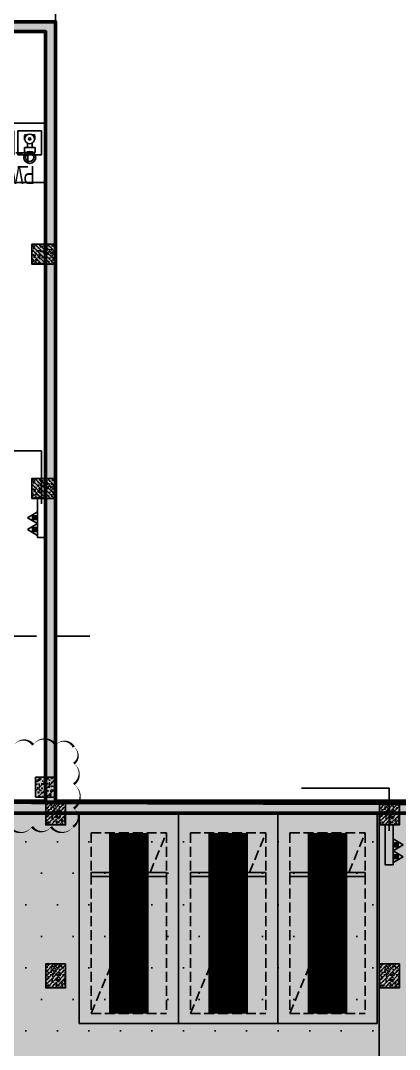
# Model space of a CAD drawing. Extents: x -1338203 to 1886333, y -530034 to 1031844.
# Drawn here: x 654712 to 664247, y 203029 to 228924 of the extents above; entities that cross this region are included whole.
import ezdxf

# ---------------------------------------------------------------- set-up
doc = ezdxf.new("R2010")
doc.units = 0
doc.header["$LTSCALE"] = 1000
doc.header["$MEASUREMENT"] = 0
for name, pattern in [('$2$DASH', [0.35, 0.25, -0.1]), ('A-001-主楼相对位置参照$0$DASH', [0.35, 0.25, -0.1]), ('A-001-平面B2$0$__DASH', [0.35, 0.25, -0.1]), ('DASH', [0.35, 0.25, -0.1])]:
    doc.linetypes.add(name, pattern=pattern)
for name, color, linetype in [('$0$0A-O-HOLE', 52, 'Continuous'), ('$0$DIM_SYMB', 3, 'Continuous'), ('0A-P-PKNG-LINE', 9, 'Continuous'), ('A-001-主楼相对位置参照$0$0G-SITE', 2, 'Continuous'), ('A-001-平面参照B1$0$0A-ELEV-PATT', 8, 'Continuous'), ('A-001-平面参照B1$0$AUDIT_D_220531184525-2', 40, 'Continuous'), ('p-a-regular', 5, 'Continuous'), ('S001地下一墙柱$0$0S-CW-HATCH', 251, 'Continuous'), ('S001地下一墙柱$0$0S-CW-HATCH-UP', 251, 'Continuous'), ('S001地下一墙柱$0$S001地下一墙柱$0$0S-CC-LINE', 52, 'Continuous'), ('S001地下一墙柱$0$S001地下一墙柱$0$0S-CW-HATCH', 251, 'Continuous'), ('S001地下一墙柱$0$S001地下一墙柱$0$0S-CW-HATCH-UP', 251, 'Continuous'), ('S001地下一墙柱$0$S001地下一墙柱$0$S001地下一墙柱$0$0S-CC-LINE', 52, 'Continuous'), ('负一层消火栓$0$0P-ACC-FH', 7, 'Continuous'), ('负一层消火栓$0$0P-DIM-FH', 3, 'Continuous'), ('负一层消火栓$0$0P-EQUIP-FH', 7, 'Continuous'), ('负一层集水坑及排水沟$0$负一层集水坑及排水沟$0$P001-预留预埋-B1$0$0P-EQUIP-WW', 7, 'Continuous')]:
    doc.layers.add(name, color=color, linetype=linetype)
doc.layers.add('AAD-A-PROOF', color=30, linetype='Continuous', plot=False)
doc.layers.add('p-a-wall', color=7, linetype='Continuous', lineweight=50)
doc.layers.add('p-h-walkable', color=7, linetype='Continuous', lineweight=70, true_color=0xf0f0f0)
doc.styles.add('负一层集水坑及排水沟$0$负一层集水坑及排水沟$0$P001-预留预埋-B1$0$AAD-TXT', font='AAD-TXT.shx', dxfattribs={"width": 0.7, "height": 3, "bigfont": 'AAD-HZTXT.shx'})

# ---------------------------------------------------------------- blocks, each defined once
blk = doc.blocks.new('A-001-平面参照B1')
at = {"layer": 'A-001-平面参照B1$0$0A-ELEV-PATT'}
h = blk.add_hatch(dxfattribs=at)
h.set_pattern_fill('DOTS', color=256, scale=500)
h.set_pattern_definition([(0, (-766365.4, -306889.1), (396.875, 793.75), [0, -793.75])])
h.paths.add_polyline_path([(-147679, -109440), (-147679, -97910), (-102629, -97910), (-102629, -114010), (-139289, -114010), (-139289, -113010), (-147319, -113008), (-147319, -109438)])
at = {"layer": 'A-001-平面参照B1$0$AUDIT_D_220531184525-2'}
blk.add_lwpolyline([(-147679, -109440), (-147679, -97910), (-102629, -97910), (-102629, -114010), (-139289, -114010), (-139289, -113010), (-147319, -113008), (-147319, -109438), (-147679, -109440)], dxfattribs=at)
blk = doc.blocks.new('负一层集水坑及排水沟$0$负一层集水坑及排水沟$0$P001-预留预埋-B1$0$P2')
at = {"layer": '负一层集水坑及排水沟$0$负一层集水坑及排水沟$0$P001-预留预埋-B1$0$0P-EQUIP-WW'}
for p, q in [((355593, 79151), (355566, 79151)), ((355593, 79033), (355566, 79033)), ((355593, 79168), (355593, 79016)), ((355603, 79168), (355593, 79168)), ((355603, 79016), (355593, 79016)), ((355603, 79168), (355603, 79016)), ((355609, 79151), (355603, 79151)), ((355609, 79033), (355603, 79033)), ((355609, 79226), (355609, 78958)), ((355730, 79226), (355609, 79226)), ((355730, 79226), (355730, 78958)), ((355843, 79151), (355730, 79151)), ((355843, 79033), (355730, 79033)), ((355928, 79222), (355928, 79211)), ((356019, 79222), (355928, 79222)), ((356019, 79222), (356019, 79190)), ((356019, 78994), (356019, 78962)), ((356032, 79222), (356032, 79179)), ((356048, 79222), (356032, 79222)), ((356032, 79005), (356032, 78962)), ((356048, 79222), (356048, 79159)), ((356048, 79025), (356048, 78962)), ((355730, 78958), (355609, 78958)), ((355928, 78973), (355928, 78962)), ((356019, 78962), (355928, 78962)), ((356048, 78962), (356032, 78962)), ((355593, 78468), (355593, 78316)), ((355603, 78468), (355593, 78468)), ((355603, 78468), (355603, 78316)), ((355609, 78526), (355609, 78258)), ((355730, 78526), (355609, 78526)), ((355730, 78526), (355730, 78258)), ((355928, 78522), (355928, 78511)), ((356019, 78522), (355928, 78522)), ((356019, 78522), (356019, 78490)), ((356032, 78522), (356032, 78479)), ((356048, 78522), (356032, 78522)), ((356048, 78522), (356048, 78459)), ((355593, 78451), (355566, 78451)), ((355593, 78333), (355566, 78333)), ((355603, 78316), (355593, 78316)), ((355609, 78451), (355603, 78451)), ((355609, 78333), (355603, 78333)), ((355730, 78258), (355609, 78258)), ((355843, 78451), (355730, 78451)), ((355843, 78333), (355730, 78333)), ((355928, 78273), (355928, 78262)), ((356019, 78262), (355928, 78262)), ((356019, 78294), (356019, 78262)), ((356032, 78305), (356032, 78262)), ((356048, 78262), (356032, 78262)), ((356048, 78325), (356048, 78262))]:
    blk.add_line(p, q, dxfattribs=at)
for points in [[(354848, 77992), (354848, 79492), (356348, 79492), (356348, 77992)], [(356148, 79392), (355548, 79392), (355548, 78792), (356148, 78792)], [(356148, 78692), (355548, 78692), (355548, 78092), (356148, 78092)]]:
    blk.add_lwpolyline(points, close=True, dxfattribs=at)
for centre, radius in [((355484, 79092), 151), ((355484, 79092), 102), ((355948, 79092), 121), ((355948, 79092), 27), ((355484, 78392), 151), ((355484, 78392), 102), ((355948, 78392), 121), ((355948, 78392), 27)]:
    blk.add_circle(centre, radius, dxfattribs=at)
at = {"layer": '负一层集水坑及排水沟$0$负一层集水坑及排水沟$0$P001-预留预埋-B1$0$0P-EQUIP-WW', "style": '负一层集水坑及排水沟$0$负一层集水坑及排水沟$0$P001-预留预埋-B1$0$AAD-TXT', "width": 0.7}
blk.add_text('PWB2', height=450, rotation=90, dxfattribs=at).set_placement((355263, 78268, 3000))
blk = doc.blocks.new('负一层集水坑及排水沟')
at = {"rotation": 90}
blk.add_blockref('负一层集水坑及排水沟$0$负一层集水坑及排水沟$0$P001-预留预埋-B1$0$P2', (-33032, -436892), dxfattribs=at)
blk = doc.blocks.new('A$C2C814229')
at = {"layer": '$0$0A-O-HOLE', "linetype": 'DASH'}
blk.add_lwpolyline([(-111474, -81294), (-111474, -81647), (-112474, -81647), (-112474, -81294)], close=True, dxfattribs=at)
blk.add_lwpolyline([(-111476, -81296), (-112392, -81362), (-112474, -81647)], dxfattribs=at)
blk = doc.blocks.new('负一层消火栓$0$$TwtSys$00000546')
h = blk.add_hatch()
h.set_pattern_fill('ANSI31', color=256, scale=200, style=0)
h.set_pattern_definition([(45, (-38543.802, -6670.83), (-17.67767, 17.67767), [])])
h.paths.add_polyline_path([(-65, 174), (65, 174), (65, 44), (-65, 44)])
for points in [[(0, 344), (-198, 0), (198, 0)], [(-65, 174), (65, 174), (65, 44), (-65, 44)]]:
    blk.add_lwpolyline(points, close=True)
blk = doc.blocks.new('负一层消火栓')
at = {"layer": '负一层消火栓$0$0P-ACC-FH'}
blk.add_lwpolyline([(-111224, -90976), (-111024, -90976), (-111024, -89977), (-111224, -89977)], close=True, dxfattribs=at)
at = {"layer": '负一层消火栓$0$0P-ACC-FH', "elevation": 0}
blk.add_lwpolyline([(-102279, -99211), (-102479, -99211), (-102479, -98211), (-102279, -98211)], close=True, dxfattribs=at)
at = {"layer": '负一层消火栓$0$0P-DIM-FH'}
for p, q in [((-111124, -88797, 800), (-113327, -88797, 800)), ((-111124, -90126, 800), (-111124, -88797, 800)), ((-102379, -97287, 800), (-104582, -97287, 800)), ((-102379, -98361, 800), (-102379, -97287, 800))]:
    blk.add_line(p, q, dxfattribs=at)
at = {"layer": '负一层消火栓$0$0P-EQUIP-FH', "zscale": 0.75}
for p, xscale, yscale, rotation in [((-111224, -90477, 800), -0.7500000000000013, 0.7500000000000013, 90), ((-111224, -90775, 800), -0.7500000000000013, 0.7500000000000013, 90), ((-102279, -98712, 800), 0.75, 0.75, 270), ((-102279, -99010, 800), 0.75, 0.75, 270)]:
    blk.add_blockref('负一层消火栓$0$$TwtSys$00000546', p, dxfattribs=dict(at, xscale=xscale, yscale=yscale, rotation=rotation))
blk = doc.blocks.new('剖面位置')
at = {"layer": '$0$DIM_SYMB', "linetype": '$2$DASH', "ltscale": 5}
blk.add_lwpolyline([(-156254, -93458), (-109911, -93458)], dxfattribs=at)
blk.add_lwpolyline([(-156254, -93458), (-109911, -93458)], dxfattribs=at)
blk = doc.blocks.new('A-001-主楼相对位置参照')
at = {"layer": 'A-001-主楼相对位置参照$0$0G-SITE', "linetype": 'A-001-主楼相对位置参照$0$DASH'}
blk.add_lwpolyline([(-110774, -71476), (-110774, -97598), (-60233, -97598), (-60233, -71436), (-28181, -71359), (-28181, -39250), (-59195, -34274), (-59199, -4282), (-94668, -4272), (-94605, -34368), (-126089, -33751), (-126089, -71447), (-110774, -71476)], dxfattribs=at)

msp = doc.modelspace()

# ---------------------------------------------------------------- hatches: boundary and pattern name
at = {"layer": 'p-h-walkable', "ltscale": 0.002}
h = msp.add_hatch(color=256, dxfattribs=at)
h.dxf.hatch_style = 1
h.paths.add_polyline_path([(633826.6, 244460.7), (640276.6, 244575.6), (640576.6, 234544.8), (645576.7, 234544.6), (645576.7, 209278.9), (732355.9, 209029), (732355.1, 235229.9), (738506.7, 235229.9), (738506.6, 268838.9), (732734.3, 268838.9), (732734.3, 272898.9), (711963.1, 272898.9), (711963.1, 278984.7), (717256.7, 278984.7), (717256.7, 284049), (733571.6, 284135.6), (733996.6, 290449.1), (739216.6, 290449.1), (739766.6, 284299.1), (754626.6, 284299.1), (755296.6, 290449.1), (760516.6, 290449.1), (760816.6, 283049.1), (760816.3, 275879.2), (775122.6, 275879.2), (776006.6, 274138.9), (776006.6, 259429.1), (778716.6, 259429.1), (778716.6, 238849.1), (783416.6, 238849.1), (783416.6, 237229.1), (782066.6, 237229.1), (782066.6, 234429.1), (779546.6, 234429.1), (779546.6, 237129.1), (773916.6, 237129.1), (773916.6, 243229.1), (764306.6, 243225.6), (764306.6, 236639.1), (760766.6, 236639.1), (760766.6, 234429.1), (758246.6, 234429.1), (758246.6, 238649.1), (762116.6, 238649.1), (762116.6, 243225.6), (748656.6, 243225.6), (748756.3, 207529.1), (800106.6, 207528.9), (800206.7, 201639.7), (812908.2, 202239.1), (812576.6, 180449.3), (744206, 180449.3), (744206, 173439), (728556.7, 173439), (728556.6, 122289.1), (746356.6, 122289.1), (750916.6, 132325.6), (842896.6, 132325.6), (843211.6, 121345.6), (839116.6, 121345.6), (839116.6, 93449.1), (864906.6, 93449.1), (864906.6, 79694), (875856.6, 74929.1), (875856.6, 65749.1), (834560.6, 65749.1), (839142.9, 28436.3), (869465.5, 32160.2), (871163.4, 18334), (873704.3, 18646.1), (877328.9, 5540.2), (761876.2, -8638.5), (761133.2, 2082.3), (764950.9, 5291.5), (763253.1, 19116.3), (799242.7, 23536.1), (793807.6, 65749.1), (750756.6, 65749.1), (751556.6, 81645.6), (636016.6, 81645.6), (636016.6, 96345.6), (629416.6, 96345.6), (629416.6, 118203.2), (622306.6, 118203.2), (622286.6, 139083.2), (644406.6, 137003.2), (644406.6, 129968.2), (656656.6, 129968.2), (656406.6, 138083.2), (712156.6, 138083.2), (711856.6, 184449.1), (581811.6, 184349.1), (581826.6, 197199.1), (585876.6, 197449.1), (585976.6, 209279), (629226.6, 209578.9), (628926.8, 236145.4), (633826.6, 236145.6)])
at = {"layer": 'S001地下一墙柱$0$0S-CW-HATCH'}
h = msp.add_hatch(color=256, dxfattribs=at)
h.dxf.hatch_style = 1
h.paths.add_polyline_path([(642776.7, 286349), (643026.7, 286349), (643026.7, 281948.9), (640276.7, 281948.9), (640276.7, 234544.6), (645576.7, 234544.6), (645576.7, 228894.7), (655591.4, 228894.7), (655591.4, 209279.1), (707306, 209278.9), (707306, 208979.1), (643236.6, 208979.1), (643236.6, 209278.9), (655341.4, 209278.9), (655341.4, 228644.7), (645326.7, 228644.7), (645326.7, 234294.6), (640026.7, 234294.6), (640025.6, 282248.9), (642776.7, 282249)])
h = msp.add_hatch(color=2, dxfattribs=at)
h.dxf.hatch_style = 1
h.paths.add_polyline_path([(655091.4, 209379), (655591.4, 209379), (655591.4, 209879), (655091.4, 209879)])
at = {"layer": 'S001地下一墙柱$0$0S-CW-HATCH-UP'}
h = msp.add_hatch(dxfattribs=at)
h.set_pattern_fill('钢筋混凝土', color=256, scale=30)
h.set_pattern_definition([(45, (-9296980.81, -620439.075), (-53.0330086, 53.0330086), []), (50, (-9296980.81, -620439.08), (215.1780548, -18.8256405), [22.5, -247.5]), (355, (-9296980.8, -620439.08), (-41.6254, 225.65764), [18, -198]), (100.4514, (-9296962.88, -620440.64), (173.5528145, 206.8318626), [19.122057, -210.3426336]), (46.1842, (-9296980.8, -620379.08), (320.1723146, -49.655704), [33.75, -371.25]), (96.6356, (-9296954.13, -620383.2), (280.398812, 292.235361), [28.683086, -315.5139]), (351.1842, (-9296980.8, -620379.08), (280.398584, 292.23558), [27, -297]), (21, (-9296950.81, -620394.08), (179.0721156, -120.7856672), [22.5, -247.5]), (326, (-9296950.8, -620394.08), (72.9945996, 217.5450135), [18, -198]), (71.4514, (-9296935.89, -620404.14), (252.0667886, 96.759149), [19.122057, -210.3426336]), (37.5, (-9296980.81, -620439.075), (3.6479566, 99.86815615), [0, -195.6, 0, -201, 0, -198.75]), (7.5, (-9296980.81, -620439.08), (78.9208612, 118.3235136), [0, -114.6, 0, -191.1, 0, -75.75]), (327.5, (-9297047.71, -620439.075), (160.14673085, -6.7664615), [0, -75, 0, -234, 0, -310.5]), (317.5, (-9297077.71, -620439.08), (174.9558508, 30.0314947), [0, -97.5, 0, -155.4, 0, -220.5])])
h.paths.add_polyline_path([(642776.7, 286349), (643026.7, 286349), (643026.7, 281948.9), (640276.7, 281948.9), (640276.7, 234544.6), (645576.7, 234544.6), (645576.7, 228894.7), (655591.4, 228894.7), (655591.4, 209279.1), (707306, 209278.9), (707306, 208979.1), (643236.6, 208979.1), (643236.6, 209278.9), (655341.4, 209278.9), (655341.4, 228644.7), (645326.7, 228644.7), (645326.7, 234294.6), (640026.7, 234294.6), (640025.6, 282248.9), (642776.7, 282249)])
h = msp.add_hatch(dxfattribs=at)
h.set_pattern_fill('钢筋混凝土', color=2, scale=30, pattern_type=2)
h.set_pattern_definition([(45, (359502.28, 76011.77), (-106.06602, 106.06602), []), (50, (359502.28, 76011.77), (215.17805, -18.82564), [22.5, -247.5]), (355, (359502.28, 76011.77), (-41.6254, 225.65764), [18, -198]), (100.4514, (359520.21, 76010.2), (173.55281, 206.83186), [19.12206, -210.34263]), (46.1842, (359502.28, 76071.77), (320.17231, -49.6557), [33.75, -371.25]), (96.6356, (359528.96, 76067.63), (280.3988, 292.23536), [28.6831, -315.5139]), (351.1842, (359502.28, 76071.77), (280.3986, 292.23558), [27, -297]), (21, (359532.28, 76056.77), (179.07212, -120.78567), [22.5, -247.5]), (326, (359532.28, 76056.77), (72.9946, 217.54501), [18, -198]), (71.4514, (359547.2, 76046.7), (252.06679, 96.75915), [19.12206, -210.34263]), (37.5, (359502.28, 76011.766), (3.647957, 99.868156), [1.5, -195.6, 1.5, -201, 1.5, -198.75]), (7.5, (359502.28, 76011.77), (78.92086, 118.323514), [1.5, -114.6, 1.5, -191.1, 1.5, -75.75]), (327.5, (359435.38, 76011.77), (160.14673, -6.766462), [1.5, -75, 1.5, -234, 1.5, -310.5]), (317.5, (359405.38, 76011.77), (174.95585, 30.031495), [1.5, -97.5, 1.5, -155.4, 1.5, -220.5])])
h.paths.add_polyline_path([(655091.4, 209379), (655591.4, 209379), (655591.4, 209879), (655091.4, 209879)])
at = {"layer": 'S001地下一墙柱$0$S001地下一墙柱$0$0S-CW-HATCH'}
h = msp.add_hatch(color=256, dxfattribs=at)
h.dxf.hatch_style = 1
h.paths.add_polyline_path([(655591.4, 222794.8), (655591.4, 223294.8), (654991.4, 223294.8), (654991.4, 222794.8)])
h = msp.add_hatch(color=256, dxfattribs=at)
h.dxf.hatch_style = 1
h.paths.add_polyline_path([(655591.4, 216895.5), (655591.4, 217395.5), (654991.4, 217395.5), (654991.4, 216895.5)])
h = msp.add_hatch(color=256, dxfattribs=at)
h.dxf.hatch_style = 1
h.paths.add_polyline_path([(655846.6, 209278.3), (655346.6, 209278.3), (655346.6, 208678.3), (655846.6, 208678.3)])
h = msp.add_hatch(color=256, dxfattribs=at)
h.dxf.hatch_style = 1
h.paths.add_polyline_path([(664246.6, 209279), (663746.6, 209279), (663746.6, 208679), (664246.6, 208679)])
h = msp.add_hatch(color=256, dxfattribs=at)
h.dxf.hatch_style = 1
h.paths.add_polyline_path([(655846.6, 205179.1), (655346.6, 205179.1), (655346.6, 204579.1), (655846.6, 204579.1)])
h = msp.add_hatch(color=256, dxfattribs=at)
h.dxf.hatch_style = 1
h.paths.add_polyline_path([(664246.6, 205179.1), (663746.6, 205179.1), (663746.6, 204579.1), (664246.6, 204579.1)])
at = {"layer": 'S001地下一墙柱$0$S001地下一墙柱$0$0S-CW-HATCH-UP'}
h = msp.add_hatch(dxfattribs=at)
h.set_pattern_fill('钢筋混凝土', color=256, scale=30, angle=-90)
h.set_pattern_definition([(315, (664543.34, 190484.11), (53.03301, 53.03301), []), (320, (664543.34, 190484.1), (-18.8256, -215.1781), [22.5, -247.5]), (265, (664543.34, 190484.1), (225.6576, 41.6254), [18, -198]), (10.4514, (664541.77, 190466.18), (206.8319, -173.5528), [19.122, -210.3426]), (316.1842, (664603.34, 190484.1), (-49.6557, -320.1723), [33.75, -371.25]), (6.6356, (664599.2, 190457.43), (292.2354, -280.3988), [28.683, -315.514]), (261.1842, (664603.34, 190484.1), (292.2356, -280.3986), [27, -297]), (291, (664588.34, 190454.1), (-120.7857, -179.0721), [22.5, -247.5]), (236, (664588.34, 190454.1), (217.545, -72.9946), [18, -198]), (341.4514, (664578.28, 190439.19), (96.7591, -252.0668), [19.122, -210.3426]), (307.5, (664543.34, 190484.11), (99.86816, -3.64796), [0, -195.6, 0, -201, 0, -198.75]), (277.5, (664543.34, 190484.11), (118.3235, -78.92086), [0, -114.6, 0, -191.1, 0, -75.75]), (237.5, (664543.34, 190551.01), (-6.76646, -160.14673), [0, -75, 0, -234, 0, -310.5]), (227.5, (664543.34, 190581.01), (30.0315, -174.95585), [0, -97.5, 0, -155.4, 0, -220.5])])
h.paths.add_polyline_path([(655591.4, 222794.8), (655591.4, 223294.8), (654991.4, 223294.8), (654991.4, 222794.8)])
h = msp.add_hatch(dxfattribs=at)
h.set_pattern_fill('钢筋混凝土', color=256, scale=30, angle=-90)
h.set_pattern_definition([(315, (664543.34, 184584.806), (53.03301, 53.03301), []), (320, (664543.34, 184584.8), (-18.8256, -215.1781), [22.5, -247.5]), (265, (664543.34, 184584.8), (225.6576, 41.6254), [18, -198]), (10.4514, (664541.77, 184566.87), (206.8319, -173.5528), [19.122, -210.3426]), (316.1842, (664603.34, 184584.8), (-49.6557, -320.1723), [33.75, -371.25]), (6.6356, (664599.2, 184558.12), (292.2354, -280.3988), [28.683, -315.514]), (261.1842, (664603.34, 184584.8), (292.2356, -280.3986), [27, -297]), (291, (664588.34, 184554.8), (-120.7857, -179.0721), [22.5, -247.5]), (236, (664588.34, 184554.8), (217.545, -72.9946), [18, -198]), (341.4514, (664578.28, 184539.88), (96.7591, -252.0668), [19.122, -210.3426]), (307.5, (664543.34, 184584.806), (99.86816, -3.64796), [0, -195.6, 0, -201, 0, -198.75]), (277.5, (664543.34, 184584.81), (118.3235, -78.92086), [0, -114.6, 0, -191.1, 0, -75.75]), (237.5, (664543.34, 184651.706), (-6.76646, -160.14673), [0, -75, 0, -234, 0, -310.5]), (227.5, (664543.34, 184681.7), (30.0315, -174.95585), [0, -97.5, 0, -155.4, 0, -220.5])])
h.paths.add_polyline_path([(655591.4, 216895.5), (655591.4, 217395.5), (654991.4, 217395.5), (654991.4, 216895.5)])
h = msp.add_hatch(dxfattribs=at)
h.set_pattern_fill('钢筋混凝土', color=256, scale=30)
h.set_pattern_definition([(45, (688157.315, 218230), (-53.03301, 53.03301), []), (50, (688157.31, 218230), (215.1781, -18.8256), [22.5, -247.5]), (355, (688157.31, 218230), (-41.6254, 225.6576), [18, -198]), (100.4514, (688175.25, 218228.43), (173.5528, 206.8319), [19.122, -210.3426]), (46.1842, (688157.31, 218290), (320.1723, -49.6557), [33.75, -371.25]), (96.6356, (688184, 218285.86), (280.3988, 292.2354), [28.683, -315.514]), (351.1842, (688157.3, 218290), (280.3986, 292.2356), [27, -297]), (21, (688187.31, 218275), (179.0721, -120.7857), [22.5, -247.5]), (326, (688187.31, 218275), (72.9946, 217.545), [18, -198]), (71.4514, (688202.24, 218264.93), (252.0668, 96.7591), [19.122, -210.3426]), (37.5, (688157.315, 218230), (3.64796, 99.86816), [0, -195.6, 0, -201, 0, -198.75]), (7.5, (688157.31, 218230), (78.92086, 118.3235), [0, -114.6, 0, -191.1, 0, -75.75]), (327.5, (688090.415, 218230), (160.14673, -6.76646), [0, -75, 0, -234, 0, -310.5]), (317.5, (688060.41, 218230), (174.95585, 30.0315), [0, -97.5, 0, -155.4, 0, -220.5])])
h.paths.add_polyline_path([(655846.6, 209278.3), (655346.6, 209278.3), (655346.6, 208678.3), (655846.6, 208678.3)])
h = msp.add_hatch(dxfattribs=at)
h.set_pattern_fill('钢筋混凝土', color=256, scale=30)
h.set_pattern_definition([(45, (696557.336, 218230.77), (-53.03301, 53.03301), []), (50, (696557.34, 218230.77), (215.1781, -18.8256), [22.5, -247.5]), (355, (696557.34, 218230.77), (-41.6254, 225.6576), [18, -198]), (100.4514, (696575.27, 218229.2), (173.5528, 206.8319), [19.122, -210.3426]), (46.1842, (696557.34, 218290.77), (320.1723, -49.6557), [33.75, -371.25]), (96.6356, (696584.02, 218286.63), (280.3988, 292.2354), [28.683, -315.514]), (351.1842, (696557.34, 218290.77), (280.3986, 292.2356), [27, -297]), (21, (696587.34, 218275.77), (179.0721, -120.7857), [22.5, -247.5]), (326, (696587.34, 218275.77), (72.9946, 217.545), [18, -198]), (71.4514, (696602.26, 218265.7), (252.0668, 96.7591), [19.122, -210.3426]), (37.5, (696557.336, 218230.77), (3.64796, 99.86816), [0, -195.6, 0, -201, 0, -198.75]), (7.5, (696557.34, 218230.77), (78.92086, 118.3235), [0, -114.6, 0, -191.1, 0, -75.75]), (327.5, (696490.44, 218230.77), (160.14673, -6.76646), [0, -75, 0, -234, 0, -310.5]), (317.5, (696460.44, 218230.77), (174.95585, 30.0315), [0, -97.5, 0, -155.4, 0, -220.5])])
h.paths.add_polyline_path([(664246.6, 209279), (663746.6, 209279), (663746.6, 208679), (664246.6, 208679)])
h = msp.add_hatch(dxfattribs=at)
h.set_pattern_fill('钢筋混凝土', color=256, scale=30)
h.set_pattern_definition([(45, (688157.33, 214130.786), (-53.03301, 53.03301), []), (50, (688157.33, 214130.79), (215.1781, -18.8256), [22.5, -247.5]), (355, (688157.33, 214130.79), (-41.6254, 225.6576), [18, -198]), (100.4514, (688175.26, 214129.22), (173.5528, 206.8319), [19.122, -210.3426]), (46.1842, (688157.33, 214190.79), (320.1723, -49.6557), [33.75, -371.25]), (96.6356, (688184, 214186.65), (280.3988, 292.2354), [28.683, -315.514]), (351.1842, (688157.33, 214190.8), (280.3986, 292.2356), [27, -297]), (21, (688187.33, 214175.79), (179.0721, -120.7857), [22.5, -247.5]), (326, (688187.33, 214175.79), (72.9946, 217.545), [18, -198]), (71.4514, (688202.25, 214165.72), (252.0668, 96.7591), [19.122, -210.3426]), (37.5, (688157.33, 214130.786), (3.64796, 99.86816), [0, -195.6, 0, -201, 0, -198.75]), (7.5, (688157.33, 214130.79), (78.92086, 118.3235), [0, -114.6, 0, -191.1, 0, -75.75]), (327.5, (688090.43, 214130.79), (160.14673, -6.76646), [0, -75, 0, -234, 0, -310.5]), (317.5, (688060.43, 214130.79), (174.95585, 30.0315), [0, -97.5, 0, -155.4, 0, -220.5])])
h.paths.add_polyline_path([(655846.6, 205179.1), (655346.6, 205179.1), (655346.6, 204579.1), (655846.6, 204579.1)])
h = msp.add_hatch(dxfattribs=at)
h.set_pattern_fill('钢筋混凝土', color=256, scale=30)
h.set_pattern_definition([(45, (696557.32, 214130.79), (-53.03301, 53.03301), []), (50, (696557.32, 214130.79), (215.1781, -18.8256), [22.5, -247.5]), (355, (696557.32, 214130.79), (-41.6254, 225.6576), [18, -198]), (100.4514, (696575.25, 214129.22), (173.5528, 206.8319), [19.122, -210.3426]), (46.1842, (696557.32, 214190.79), (320.1723, -49.6557), [33.75, -371.25]), (96.6356, (696584, 214186.65), (280.3988, 292.2354), [28.683, -315.514]), (351.1842, (696557.32, 214190.8), (280.3986, 292.2356), [27, -297]), (21, (696587.32, 214175.79), (179.0721, -120.7857), [22.5, -247.5]), (326, (696587.32, 214175.79), (72.9946, 217.545), [18, -198]), (71.4514, (696602.24, 214165.72), (252.0668, 96.7591), [19.122, -210.3426]), (37.5, (696557.32, 214130.79), (3.64796, 99.86816), [0, -195.6, 0, -201, 0, -198.75]), (7.5, (696557.32, 214130.79), (78.92086, 118.3235), [0, -114.6, 0, -191.1, 0, -75.75]), (327.5, (696490.42, 214130.79), (160.14673, -6.76646), [0, -75, 0, -234, 0, -310.5]), (317.5, (696460.42, 214130.79), (174.95585, 30.0315), [0, -97.5, 0, -155.4, 0, -220.5])])
h.paths.add_polyline_path([(664246.6, 205179.1), (663746.6, 205179.1), (663746.6, 204579.1), (664246.6, 204579.1)])

# ---------------------------------------------------------------- linework, layer by layer
for p, q in [((656186.5, 208979.3), (656186.5, 203679.3)), ((656186.5, 208979.3), (658686.5, 208979.3)), ((658686.5, 208979.3), (658686.5, 203679.3)), ((658686.5, 208979.2), (658686.5, 203679.2)), ((658686.5, 208979.2), (661186.5, 208979.2)), ((661186.5, 208979.2), (661186.5, 203679.2)), ((661186.5, 208979.2), (661186.5, 203679.2)), ((661186.5, 208979.2), (663686.5, 208979.2)), ((663686.5, 208979.2), (663686.5, 203679.2)), ((656186.5, 203679.3), (658686.5, 203679.3)), ((658686.5, 203679.2), (661186.5, 203679.2)), ((661186.5, 203679.2), (663686.5, 203679.2))]:
    msp.add_line(p, q)
at = {"linetype": 'A-001-平面B2$0$__DASH'}
for p, q in [((656486.5, 208479.3), (658386.5, 208479.3)), ((656486.5, 208479.3), (656486.5, 203929.3)), ((658386.5, 208479.3), (658386.5, 203929.3)), ((658986.5, 208479.2), (660886.5, 208479.2)), ((658986.5, 208479.2), (658986.5, 203929.2)), ((660886.5, 208479.2), (660886.5, 203929.2)), ((661486.5, 208479.2), (663386.5, 208479.2)), ((661486.5, 208479.2), (661486.5, 203929.2)), ((663386.5, 208479.2), (663386.5, 203929.2)), ((656486.5, 203929.3), (658386.5, 203929.3)), ((658986.5, 203929.2), (660886.5, 203929.2)), ((661486.5, 203929.2), (663386.5, 203929.2))]:
    msp.add_line(p, q, dxfattribs=at)
for points in [[(656486.5, 203929.3), (658386.5, 208479.3)], [(658986.5, 203929.2), (660886.5, 208479.2)], [(661486.5, 203929.2), (663386.5, 208479.2)]]:
    msp.add_lwpolyline(points, dxfattribs=at)
for points in [[(658386.5, 207479.3), (656486.5, 207479.3), (656486.5, 207379.3), (658386.5, 207379.3)], [(660886.5, 207479.2), (658986.5, 207479.2), (658986.5, 207379.2), (660886.5, 207379.2)], [(663386.5, 207479.2), (661486.5, 207479.2), (661486.5, 207379.2), (663386.5, 207379.2)]]:
    msp.add_lwpolyline(points, close=True)
at = {"layer": 'AAD-A-PROOF', "color": 241}
msp.add_lwpolyline([(654556.5, 210694, 0, 61.8, -0.5205671), (655027.4, 210694, 0, 61.8, -0.5205671), (655598, 210694, 0, 61.8, -0.5205671), (656052.5, 210637.7, 0, 61.8, -0.5205671), (656052.5, 210224, 0, 61.8, -0.5205671), (656052.5, 209705, 0, 61.8, -0.5205671), (656052.5, 209092.4, 0, 61.8, -0.5205671), (656034.7, 208633.7, 0, 61.8, -0.5205671), (655479.3, 208633.7, 0, 61.8, -0.5205671), (655002, 208633.7, 0, 61.8, -0.5205671), (654441, 208633.7, 0, 61.8, -0.5205671)], format="xyseb", dxfattribs=at)
at = {"layer": 'p-a-regular', "ltscale": 0.002, "const_width": 1000}
for points in [[(657436.5, 208479.3), (657436.5, 203929.3)], [(659936.5, 208479.2), (659936.5, 203929.2)], [(662436.5, 208479.2), (662436.5, 203929.2)]]:
    msp.add_lwpolyline(points, dxfattribs=at)
at = {"layer": 'p-a-wall', "elevation": 0, "flags": 128}
msp.add_lwpolyline([(642776.7, 286349), (643026.7, 286349), (643026.7, 281948.9), (640276.7, 281948.9), (640276.7, 234544.6), (645576.7, 234544.6), (645576.7, 228894.7), (655591.4, 228894.7), (655591.4, 209279.1), (707306, 209278.9), (707306, 208979.1), (643236.6, 208979.1), (643236.6, 209278.9), (655341.4, 209278.9), (655341.4, 228644.7), (645326.7, 228644.7), (645326.7, 234294.6), (640026.7, 234294.6), (640025.6, 282248.9), (642776.7, 282249)], close=True, dxfattribs=at)
at = {"layer": 'p-h-walkable', "ltscale": 0.002, "const_width": 100}
msp.add_lwpolyline([(711856.6, 184449.1), (581811.6, 184349.1), (581826.6, 197199.1), (585876.6, 197449.1), (585976.6, 209279), (629226.6, 209578.9), (628926.8, 236145.4), (633826.6, 236145.6), (633826.6, 244460.7), (640276.6, 244575.6), (640576.6, 234544.8), (645576.7, 234544.6), (645576.7, 209278.9), (732355.9, 209029)], dxfattribs=at)
at = {"layer": 'S001地下一墙柱$0$S001地下一墙柱$0$0S-CC-LINE', "elevation": 0}
for points in [[(655591.4, 222794.8), (655591.4, 223294.8), (654991.4, 223294.8), (654991.4, 222794.8)], [(655591.4, 216895.5), (655591.4, 217395.5), (654991.4, 217395.5), (654991.4, 216895.5)]]:
    msp.add_lwpolyline(points, close=True, dxfattribs=at)
at = {"layer": 'S001地下一墙柱$0$S001地下一墙柱$0$0S-CC-LINE'}
for points in [[(655846.6, 209278.3), (655346.6, 209278.3), (655346.6, 208678.3), (655846.6, 208678.3)], [(664246.6, 209279), (663746.6, 209279), (663746.6, 208679), (664246.6, 208679)], [(655846.6, 205179.1), (655346.6, 205179.1), (655346.6, 204579.1), (655846.6, 204579.1)], [(664246.6, 205179.1), (663746.6, 205179.1), (663746.6, 204579.1), (664246.6, 204579.1)]]:
    msp.add_lwpolyline(points, close=True, dxfattribs=at)
at = {"layer": 'S001地下一墙柱$0$S001地下一墙柱$0$S001地下一墙柱$0$0S-CC-LINE', "color": 2, "elevation": 0}
msp.add_lwpolyline([(655091.4, 209379), (655591.4, 209379), (655591.4, 209879), (655091.4, 209879)], close=True, dxfattribs=at)

# ---------------------------------------------------------------- block references
msp.add_blockref('A-001-平面参照B1', (766365.4, 306889.1))
at = {"ltscale": 0.002}
for name in ['A-001-主楼相对位置参照', '负一层消火栓', '负一层集水坑及排水沟']:
    msp.add_blockref(name, (766365.4, 306889.1), dxfattribs=at)
at = {"layer": '0A-P-PKNG-LINE', "ltscale": 0.002}
msp.add_blockref('A$C2C814229', (766365.4, 306889.1), dxfattribs=at)
at = {"layer": 'AAD-A-PROOF'}
msp.add_blockref('剖面位置', (766365.4, 306889.1), dxfattribs=at)

doc.saveas('drawing.dxf')
